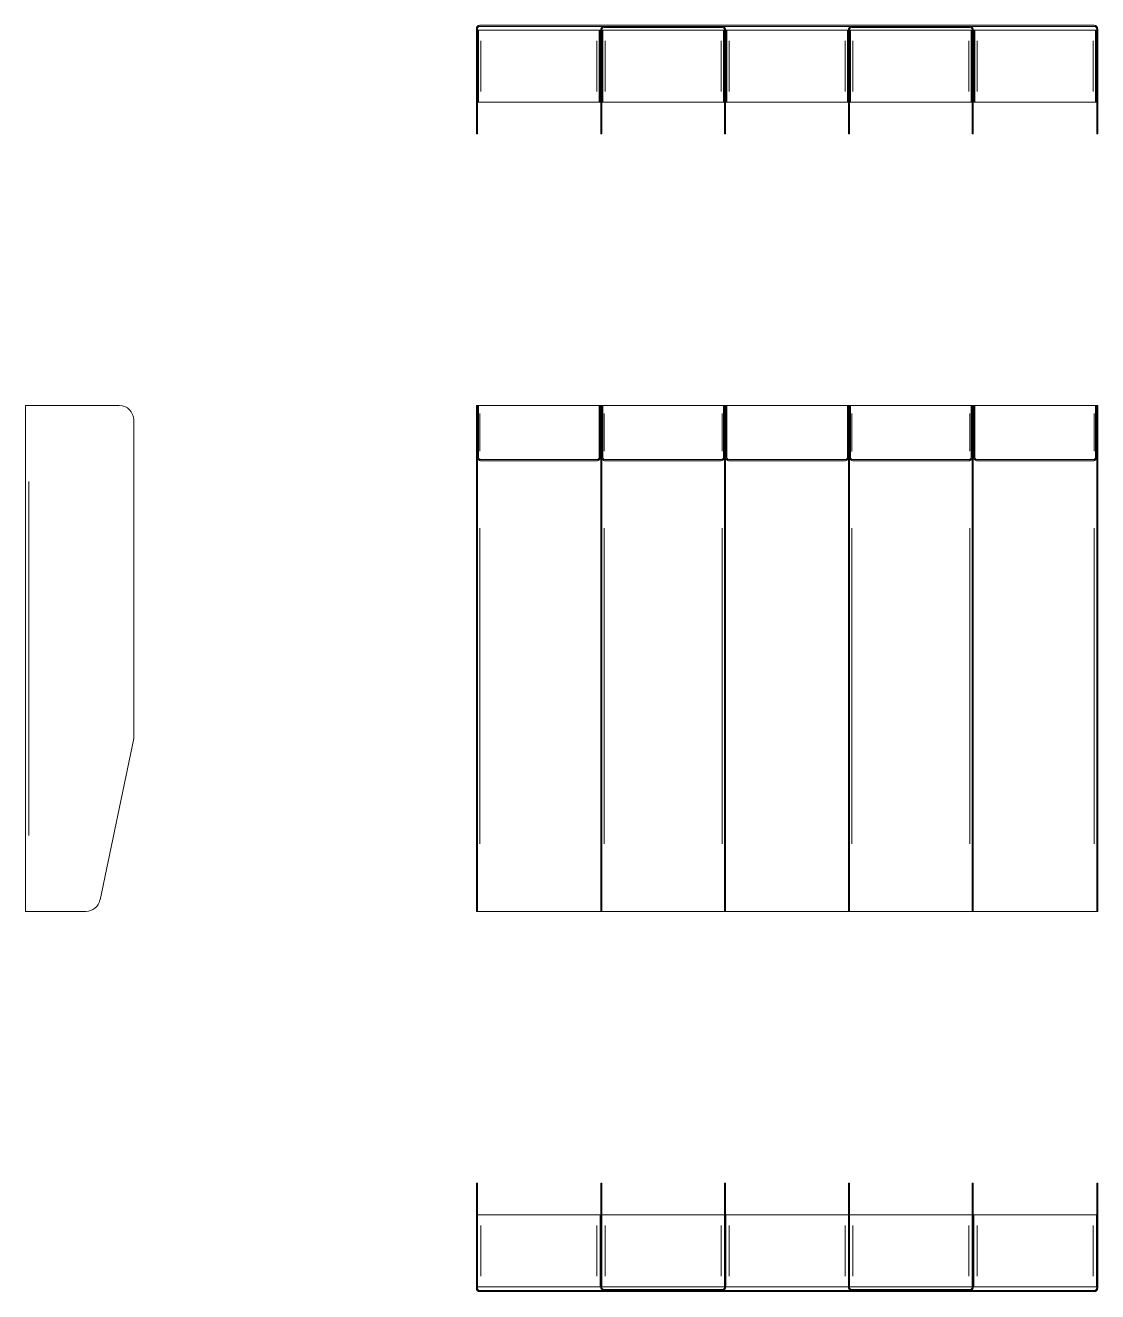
# Model space of a CAD drawing. Header units: millimetres. Extents: x 3456 to 6641, y 2872 to 5173.
# Drawn here: x 3456 to 4940, y 2872 to 4624 of the extents above; entities that cross this region are included whole.
import ezdxf

# ---------------------------------------------------------------- set-up
doc = ezdxf.new("R2010")
doc.units = ezdxf.units.MM

msp = doc.modelspace()

# ---------------------------------------------------------------- linework, layer by layer
at = {"color": 7, "linetype": 'Continuous', "lineweight": 15}
for p, q in [((4080.5, 4618.8), (4080.5, 4493.8)), ((4081.9, 4493.8), (4081.9, 4618.8)), ((4082.1, 4517.3), (4082.1, 4617.3)), ((4083.6, 4617.3), (4082.1, 4617.3)), ((4083.6, 4617.3), (4083.6, 4517.3)), ((4085.3, 4623.8), (4935.5, 4623.8)), ((4085.3, 4622.3), (4935.5, 4622.3)), ((4086.9, 4617.3), (4247.3, 4617.3)), ((4252, 4617.3), (4250.6, 4617.3)), ((4250.6, 4517.3), (4250.6, 4617.3)), ((4252, 4617.3), (4252, 4517.3)), ((4252.6, 4617.3), (4252.6, 4493.8)), ((4254, 4493.8), (4254, 4617.3)), ((4255.5, 4617.3), (4254.1, 4617.3)), ((4254.1, 4517.3), (4254.1, 4617.3)), ((4255.5, 4617.3), (4255.5, 4517.3)), ((4420.6, 4622.3), (4257.4, 4622.3)), ((4420.6, 4620.8), (4257.4, 4620.8)), ((4419.2, 4617.3), (4258.9, 4617.3)), ((4424, 4617.3), (4422.6, 4617.3)), ((4422.6, 4517.3), (4422.6, 4617.3)), ((4424, 4617.3), (4424, 4517.3)), ((4424, 4617.3), (4424, 4493.8)), ((4425.4, 4493.8), (4425.4, 4617.3)), ((4425.7, 4517.3), (4425.7, 4617.3)), ((4427.1, 4617.3), (4425.7, 4617.3)), ((4427.1, 4617.3), (4427.1, 4517.3)), ((4430.5, 4617.3), (4590.8, 4617.3)), ((4595.6, 4617.3), (4594.2, 4617.3)), ((4594.2, 4517.3), (4594.2, 4617.3)), ((4595.4, 4617.3), (4595.4, 4493.8)), ((4595.6, 4617.3), (4595.6, 4517.3)), ((4596.7, 4517.3), (4596.7, 4617.3)), ((4598.1, 4617.3), (4596.7, 4617.3)), ((4596.8, 4493.8), (4596.8, 4617.3)), ((4598.1, 4617.3), (4598.1, 4517.3)), ((4600.1, 4622.3), (4763.4, 4622.3)), ((4600.1, 4620.8), (4763.4, 4620.8)), ((4601.5, 4617.3), (4761.8, 4617.3)), ((4766.6, 4617.3), (4765.2, 4617.3)), ((4765.2, 4517.3), (4765.2, 4617.3)), ((4766.6, 4617.3), (4766.6, 4517.3)), ((4766.7, 4617.3), (4766.7, 4493.8)), ((4768.2, 4493.8), (4768.2, 4617.3)), ((4768.9, 4517.3), (4768.9, 4617.3)), ((4770.3, 4617.3), (4768.9, 4617.3)), ((4770.3, 4617.3), (4770.3, 4517.3)), ((4773.7, 4617.3), (4934, 4617.3)), ((4937.4, 4517.3), (4937.4, 4617.3)), ((4938.8, 4617.3), (4937.4, 4617.3)), ((4938.8, 4617.3), (4938.8, 4517.3)), ((4938.9, 4618.8), (4938.9, 4493.8)), ((4940.3, 4493.8), (4940.3, 4618.8)), ((4082.1, 4517.3), (4083.6, 4517.3)), ((4247.3, 4517.3), (4086.9, 4517.3)), ((4250.6, 4517.3), (4252, 4517.3)), ((4254.1, 4517.3), (4255.5, 4517.3)), ((4258.9, 4517.3), (4419.2, 4517.3)), ((4422.6, 4517.3), (4424, 4517.3)), ((4425.7, 4517.3), (4427.1, 4517.3)), ((4590.8, 4517.3), (4430.5, 4517.3)), ((4594.2, 4517.3), (4595.6, 4517.3)), ((4596.7, 4517.3), (4598.1, 4517.3)), ((4761.8, 4517.3), (4601.5, 4517.3)), ((4765.2, 4517.3), (4766.6, 4517.3)), ((4768.9, 4517.3), (4770.3, 4517.3)), ((4934, 4517.3), (4773.7, 4517.3)), ((4937.4, 4517.3), (4938.8, 4517.3)), ((4080.5, 4473.8), (4080.5, 4493.8)), ((4081.9, 4493.8), (4081.9, 4473.8)), ((4252.6, 4473.8), (4252.6, 4493.8)), ((4254, 4493.8), (4254, 4473.8)), ((4424, 4473.8), (4424, 4493.8)), ((4425.4, 4493.8), (4425.4, 4473.8)), ((4595.4, 4473.8), (4595.4, 4493.8)), ((4596.8, 4493.8), (4596.8, 4473.8)), ((4766.7, 4473.8), (4766.7, 4493.8)), ((4768.2, 4493.8), (4768.2, 4473.8)), ((4938.9, 4473.8), (4938.9, 4493.8)), ((4940.3, 4493.8), (4940.3, 4473.8)), ((4081.9, 4473.8), (4080.5, 4473.8)), ((4254, 4473.8), (4252.6, 4473.8)), ((4425.4, 4473.8), (4424, 4473.8)), ((4595.4, 4473.8), (4596.8, 4473.8)), ((4768.2, 4473.8), (4766.7, 4473.8)), ((4940.3, 4473.8), (4938.9, 4473.8)), ((3456.4, 3397.8), (3456.4, 4097.8)), ((3461.4, 4097.8), (3586.4, 4097.8)), ((4080.5, 4077.8), (4080.5, 4097.8)), ((4081.9, 4097.8), (4080.5, 4097.8)), ((4081.9, 4097.8), (4081.9, 4077.8)), ((4081.9, 4097.8), (4082, 4097.8)), ((4082.1, 4097.8), (4082.1, 4026.4)), ((4082.1, 4097.8), (4083.6, 4097.8)), ((4083.6, 4026.4), (4083.6, 4097.8)), ((4085.3, 4097.8), (4250.6, 4097.8)), ((4250.6, 4097.8), (4250.6, 4026.4)), ((4250.6, 4097.8), (4252, 4097.8)), ((4252, 4026.4), (4252, 4097.8)), ((4252, 4097.8), (4252.6, 4097.8)), ((4252.6, 4077.8), (4252.6, 4097.8)), ((4254, 4097.8), (4252.6, 4097.8)), ((4254, 4097.8), (4254, 4077.8)), ((4254.1, 4097.8), (4254.1, 4026.4)), ((4254.1, 4097.8), (4255.5, 4097.8)), ((4255.5, 4026.4), (4255.5, 4097.8)), ((4420.6, 4097.8), (4257.4, 4097.8)), ((4422.6, 4097.8), (4424, 4097.8)), ((4422.6, 4097.8), (4422.6, 4026.4)), ((4424, 4077.8), (4424, 4097.8)), ((4425.4, 4097.8), (4424, 4097.8)), ((4425.4, 4097.8), (4425.7, 4097.8)), ((4425.4, 4097.8), (4425.4, 4077.8)), ((4425.7, 4097.8), (4427.1, 4097.8)), ((4425.7, 4097.8), (4425.7, 4026.4)), ((4427.1, 4026.4), (4427.1, 4097.8)), ((4427.1, 4097.8), (4594.2, 4097.8)), ((4594.2, 4097.8), (4594.2, 4026.4)), ((4594.2, 4097.8), (4595.4, 4097.8)), ((4596.8, 4097.8), (4595.4, 4097.8)), ((4595.4, 4077.8), (4595.4, 4097.8)), ((4596.8, 4097.8), (4598.1, 4097.8)), ((4596.8, 4097.8), (4596.8, 4077.8)), ((4598.1, 4026.4), (4598.1, 4097.8)), ((4600.1, 4097.8), (4763.4, 4097.8)), ((4765.2, 4097.8), (4766.6, 4097.8)), ((4765.2, 4097.8), (4765.2, 4026.4)), ((4766.6, 4026.4), (4766.6, 4097.8)), ((4766.7, 4077.8), (4766.7, 4097.8)), ((4768.2, 4097.8), (4766.7, 4097.8)), ((4768.2, 4097.8), (4768.9, 4097.8)), ((4768.2, 4097.8), (4768.2, 4077.8)), ((4768.9, 4097.8), (4770.3, 4097.8)), ((4768.9, 4097.8), (4768.9, 4026.4)), ((4770.3, 4097.8), (4935.5, 4097.8)), ((4770.3, 4026.4), (4770.3, 4097.8)), ((4937.4, 4097.8), (4937.4, 4026.4)), ((4937.4, 4097.8), (4938.8, 4097.8)), ((4938.8, 4026.4), (4938.8, 4097.8)), ((4940.3, 4097.8), (4938.9, 4097.8)), ((4938.9, 4077.8), (4938.9, 4097.8)), ((4940.3, 4097.8), (4940.3, 4077.8)), ((3606.4, 3637.1), (3606.4, 4077.8)), ((4080.5, 3637.1), (4080.5, 4077.8)), ((4081.9, 4077.8), (4081.9, 3637.1)), ((4252.6, 3637.1), (4252.6, 4077.8)), ((4254, 4077.8), (4254, 3637.1)), ((4424, 3637.1), (4424, 4077.8)), ((4425.4, 4077.8), (4425.4, 3637.1)), ((4595.4, 3637.1), (4595.4, 4077.8)), ((4596.8, 4077.8), (4596.8, 3637.1)), ((4766.7, 3637.1), (4766.7, 4077.8)), ((4768.2, 4077.8), (4768.2, 3637.1)), ((4938.9, 3637.1), (4938.9, 4077.8)), ((4940.3, 4077.8), (4940.3, 3637.1)), ((4247.3, 4022.9), (4086.9, 4022.9)), ((4247.3, 4021.4), (4086.9, 4021.4)), ((4258.9, 4022.9), (4419.2, 4022.9)), ((4258.9, 4021.4), (4419.2, 4021.4)), ((4590.8, 4022.9), (4430.5, 4022.9)), ((4590.8, 4021.4), (4430.5, 4021.4)), ((4761.8, 4022.9), (4601.5, 4022.9)), ((4761.8, 4021.4), (4601.5, 4021.4)), ((4934, 4022.9), (4773.7, 4022.9)), ((4934, 4021.4), (4773.7, 4021.4)), ((3559.7, 3413.7), (3606.4, 3637.1)), ((4081.9, 3637.1), (4080.5, 3637.1)), ((4080.5, 3413.7), (4080.5, 3637.1)), ((4081.9, 3637.1), (4081.9, 3413.7)), ((4254, 3637.1), (4252.6, 3637.1)), ((4252.6, 3413.7), (4252.6, 3637.1)), ((4254, 3637.1), (4254, 3413.7)), ((4425.4, 3637.1), (4424, 3637.1)), ((4424, 3413.7), (4424, 3637.1)), ((4425.4, 3637.1), (4425.4, 3413.7)), ((4595.4, 3637.1), (4596.8, 3637.1)), ((4595.4, 3413.7), (4595.4, 3637.1)), ((4596.8, 3637.1), (4596.8, 3413.7)), ((4768.2, 3637.1), (4766.7, 3637.1)), ((4766.7, 3413.7), (4766.7, 3637.1)), ((4768.2, 3637.1), (4768.2, 3413.7)), ((4940.3, 3637.1), (4938.9, 3637.1)), ((4938.9, 3413.7), (4938.9, 3637.1)), ((4940.3, 3637.1), (4940.3, 3413.7)), ((4080.5, 3397.8), (4080.5, 3413.7)), ((4081.9, 3413.7), (4081.9, 3397.8)), ((4252.6, 3397.8), (4252.6, 3413.7)), ((4254, 3413.7), (4254, 3397.8)), ((4424, 3397.8), (4424, 3413.7)), ((4425.4, 3413.7), (4425.4, 3397.8)), ((4595.4, 3397.8), (4595.4, 3413.7)), ((4596.8, 3413.7), (4596.8, 3397.8)), ((4766.7, 3397.8), (4766.7, 3413.7)), ((4768.2, 3413.7), (4768.2, 3397.8)), ((4938.9, 3397.8), (4938.9, 3413.7)), ((4940.3, 3413.7), (4940.3, 3397.8)), ((3540.1, 3397.8), (3461.4, 3397.8)), ((4080.5, 3397.8), (4081.9, 3397.8)), ((4252.6, 3397.8), (4085.3, 3397.8)), ((4252.6, 3397.8), (4254, 3397.8)), ((4257.4, 3397.8), (4420.6, 3397.8)), ((4424, 3397.8), (4425.4, 3397.8)), ((4595.4, 3397.8), (4425.4, 3397.8)), ((4595.4, 3397.8), (4596.8, 3397.8)), ((4763.4, 3397.8), (4600.1, 3397.8)), ((4766.7, 3397.8), (4768.2, 3397.8)), ((4935.5, 3397.8), (4768.2, 3397.8)), ((4938.9, 3397.8), (4940.3, 3397.8)), ((4081.9, 3021.8), (4080.5, 3021.8)), ((4080.5, 2975.1), (4080.5, 3021.8)), ((4081.9, 3021.8), (4081.9, 2975.1)), ((4254, 3021.8), (4252.6, 3021.8)), ((4252.6, 2975.1), (4252.6, 3021.8)), ((4254, 3021.8), (4254, 2975.1)), ((4425.4, 3021.8), (4424, 3021.8)), ((4424, 2975.1), (4424, 3021.8)), ((4425.4, 3021.8), (4425.4, 2975.1)), ((4595.4, 3021.8), (4596.8, 3021.8)), ((4595.4, 2975.1), (4595.4, 3021.8)), ((4596.8, 3021.8), (4596.8, 2975.1)), ((4768.2, 3021.8), (4766.7, 3021.8)), ((4766.7, 2975.1), (4766.7, 3021.8)), ((4768.2, 3021.8), (4768.2, 2975.1)), ((4940.3, 3021.8), (4938.9, 3021.8)), ((4938.9, 2975.1), (4938.9, 3021.8)), ((4940.3, 3021.8), (4940.3, 2975.1)), ((4080.5, 2955.5), (4080.5, 2975.1)), ((4081.9, 2975.1), (4081.9, 2955.5)), ((4082.1, 2978.3), (4082.1, 2878.3)), ((4247.3, 2978.3), (4086.9, 2978.3)), ((4252, 2878.3), (4252, 2978.3)), ((4252.6, 2955.5), (4252.6, 2975.1)), ((4254, 2975.1), (4254, 2955.5)), ((4254.1, 2978.3), (4254.1, 2878.3)), ((4258.9, 2978.3), (4419.2, 2978.3)), ((4424, 2955.5), (4424, 2975.1)), ((4425.4, 2975.1), (4425.4, 2955.5)), ((4425.7, 2978.3), (4425.7, 2878.3)), ((4590.8, 2978.3), (4430.5, 2978.3)), ((4595.4, 2955.5), (4595.4, 2975.1)), ((4596.8, 2975.1), (4596.8, 2955.5)), ((4761.8, 2978.3), (4601.5, 2978.3)), ((4766.6, 2878.3), (4766.6, 2978.3)), ((4766.7, 2955.5), (4766.7, 2975.1)), ((4768.2, 2975.1), (4768.2, 2955.5)), ((4768.9, 2978.3), (4768.9, 2878.3)), ((4934, 2978.3), (4773.7, 2978.3)), ((4938.8, 2878.3), (4938.8, 2978.3)), ((4938.9, 2955.5), (4938.9, 2975.1)), ((4940.3, 2975.1), (4940.3, 2955.5)), ((4080.5, 2955.5), (4080.5, 2876.8)), ((4081.9, 2876.8), (4081.9, 2955.5)), ((4252.6, 2955.5), (4252.6, 2878.3)), ((4254, 2878.3), (4254, 2955.5)), ((4424, 2955.5), (4424, 2878.3)), ((4425.4, 2878.3), (4425.4, 2955.5)), ((4595.4, 2955.5), (4595.4, 2878.3)), ((4596.8, 2878.3), (4596.8, 2955.5)), ((4766.7, 2955.5), (4766.7, 2878.3)), ((4768.2, 2878.3), (4768.2, 2955.5)), ((4938.9, 2955.5), (4938.9, 2876.8)), ((4940.3, 2876.8), (4940.3, 2955.5)), ((4086.9, 2878.3), (4247.3, 2878.3)), ((4257.4, 2874.8), (4420.6, 2874.8)), ((4419.2, 2878.3), (4258.9, 2878.3)), ((4430.5, 2878.3), (4590.8, 2878.3)), ((4763.4, 2874.8), (4600.1, 2874.8)), ((4601.5, 2878.3), (4761.8, 2878.3)), ((4773.7, 2878.3), (4934, 2878.3)), ((4935.5, 2873.3), (4085.3, 2873.3)), ((4935.5, 2871.8), (4085.3, 2871.8)), ((4257.4, 2873.3), (4420.6, 2873.3)), ((4763.4, 2873.3), (4600.1, 2873.3))]:
    msp.add_line(p, q, dxfattribs=at)
at = {"color": 8, "linetype": 'Continuous', "lineweight": 15}
for p, q in [((4086.9, 4532.3), (4086.9, 4602.3)), ((4247.3, 4532.3), (4247.3, 4602.3)), ((4258.9, 4602.3), (4258.9, 4532.3)), ((4419.2, 4532.3), (4419.2, 4602.3)), ((4430.5, 4532.3), (4430.5, 4602.3)), ((4590.8, 4532.3), (4590.8, 4602.3)), ((4601.5, 4532.3), (4601.5, 4602.3)), ((4761.8, 4532.3), (4761.8, 4602.3)), ((4773.7, 4532.3), (4773.7, 4602.3)), ((4934, 4532.3), (4934, 4602.3)), ((4081.7, 4493.8), (4080.7, 4493.8)), ((4253.8, 4493.8), (4252.8, 4493.8)), ((4425.2, 4493.8), (4424.2, 4493.8)), ((4596.6, 4493.8), (4595.6, 4493.8)), ((4768, 4493.8), (4767, 4493.8)), ((4940.1, 4493.8), (4939.1, 4493.8)), ((4085.3, 4086.6), (4085.3, 4034.6)), ((4257.4, 4086.6), (4257.4, 4034.5)), ((4420.6, 4034.5), (4420.6, 4086.6)), ((4600.1, 4086.6), (4600.1, 4034.4)), ((4763.4, 4086.6), (4763.4, 4034.5)), ((4935.5, 4086.6), (4935.5, 4034.5)), ((4081.7, 4077.8), (4080.7, 4077.8)), ((4253.8, 4077.8), (4252.8, 4077.8)), ((4425.2, 4077.8), (4424.2, 4077.8)), ((4595.6, 4077.8), (4596.6, 4077.8)), ((4768, 4077.8), (4767, 4077.8)), ((4940.1, 4077.8), (4939.1, 4077.8)), ((3461.4, 3502.8), (3461.4, 3992.8)), ((4085.3, 3928.1), (4085.3, 3491.4)), ((4257.4, 3928.1), (4257.4, 3491.4)), ((4420.6, 3491.4), (4420.6, 3928.1)), ((4600.1, 3928.1), (4600.1, 3491.4)), ((4763.4, 3928.1), (4763.4, 3491.4)), ((4935.5, 3928.1), (4935.5, 3491.4)), ((4081.7, 3413.7), (4080.7, 3413.7)), ((4253.8, 3413.7), (4252.8, 3413.7)), ((4425.2, 3413.7), (4424.2, 3413.7)), ((4596.6, 3413.7), (4595.6, 3413.7)), ((4768, 3413.7), (4767, 3413.7)), ((4940.1, 3413.7), (4939.1, 3413.7)), ((4081.7, 2975.1), (4080.7, 2975.1)), ((4086.9, 2963.3), (4086.9, 2893.3)), ((4247.3, 2893.3), (4247.3, 2963.3)), ((4253.8, 2975.1), (4252.8, 2975.1)), ((4258.9, 2963.3), (4258.9, 2893.3)), ((4419.2, 2963.3), (4419.2, 2893.3)), ((4425.2, 2975.1), (4424.2, 2975.1)), ((4430.5, 2963.3), (4430.5, 2893.3)), ((4590.8, 2893.3), (4590.8, 2963.3)), ((4596.6, 2975.1), (4595.6, 2975.1)), ((4601.5, 2963.3), (4601.5, 2893.3)), ((4761.8, 2893.3), (4761.8, 2963.3)), ((4768, 2975.1), (4767, 2975.1)), ((4773.7, 2963.3), (4773.7, 2893.3)), ((4934, 2893.3), (4934, 2963.3)), ((4940.1, 2975.1), (4939.1, 2975.1)), ((4080.7, 2955.5), (4081.7, 2955.5)), ((4252.8, 2955.5), (4253.8, 2955.5)), ((4424.2, 2955.5), (4425.2, 2955.5)), ((4595.6, 2955.5), (4596.6, 2955.5)), ((4767, 2955.5), (4768, 2955.5)), ((4939.1, 2955.5), (4940.1, 2955.5))]:
    msp.add_line(p, q, dxfattribs=at)
at = {"color": 7, "linetype": 'Continuous', "lineweight": 15}
for centre, start, end in [((3586.4, 4077.8), 0, 90), ((3540.1, 3417.8), 270, 348.1983)]:
    msp.add_arc(centre, 20, start, end, dxfattribs=at)
for points, knots in [([(4085.3, 4623.8), (4084.7, 4623.8), (4084.1, 4623.7), (4083.2, 4623.3), (4082.9, 4623.2), (4082.4, 4622.8), (4082.1, 4622.6), (4081.6, 4622.1), (4081.4, 4621.8), (4081.1, 4621.2), (4080.9, 4620.9), (4080.6, 4620), (4080.5, 4619.4), (4080.5, 4618.8)], [0, 0, 0, 0, 0.25, 0.25, 0.375, 0.375, 0.5, 0.5, 0.625, 0.625, 0.75, 0.75, 1, 1, 1, 1]), ([(4081.9, 4618.8), (4081.9, 4619.2), (4082, 4619.7), (4082.3, 4620.5), (4082.6, 4620.9), (4083.2, 4621.6), (4083.6, 4621.9), (4084.4, 4622.2), (4084.9, 4622.3), (4085.3, 4622.3)], [0, 0, 0, 0, 0.25, 0.25, 0.5, 0.5, 0.75, 0.75, 1, 1, 1, 1]), ([(4083.6, 4617.3), (4083.6, 4617.3), (4083.6, 4617.3), (4084, 4617.3), (4084.2, 4617.3), (4084.9, 4617.3), (4085.3, 4617.3), (4086.1, 4617.3), (4086.5, 4617.3), (4086.9, 4617.3)], [0, 0, 0, 0, 0.25, 0.25, 0.5, 0.5, 0.75, 0.75, 1, 1, 1, 1]), ([(4247.3, 4617.3), (4247.6, 4617.3), (4248.1, 4617.3), (4248.9, 4617.3), (4249.3, 4617.3), (4249.9, 4617.3), (4250.2, 4617.3), (4250.5, 4617.3), (4250.6, 4617.3), (4250.6, 4617.3)], [0, 0, 0, 0, 0.25, 0.25, 0.5, 0.5, 0.75, 0.75, 1, 1, 1, 1]), ([(4257.4, 4622.3), (4256.8, 4622.3), (4256.2, 4622.2), (4255.3, 4621.8), (4255, 4621.7), (4254.5, 4621.3), (4254.2, 4621.1), (4253.7, 4620.6), (4253.5, 4620.3), (4253.2, 4619.7), (4253, 4619.4), (4252.7, 4618.5), (4252.6, 4617.9), (4252.6, 4617.3)], [0, 0, 0, 0, 0.25, 0.25, 0.375, 0.375, 0.5, 0.5, 0.625, 0.625, 0.75, 0.75, 1, 1, 1, 1]), ([(4257.4, 4620.8), (4257, 4620.8), (4256.5, 4620.7), (4255.7, 4620.4), (4255.3, 4620.1), (4254.7, 4619.4), (4254.4, 4619), (4254.1, 4618.2), (4254, 4617.7), (4254, 4617.3)], [0, 0, 0, 0, 0.25, 0.25, 0.5, 0.5, 0.75, 0.75, 1, 1, 1, 1]), ([(4258.9, 4617.3), (4258.5, 4617.3), (4258.1, 4617.3), (4257.2, 4617.3), (4256.8, 4617.3), (4256.2, 4617.3), (4255.9, 4617.3), (4255.6, 4617.3), (4255.5, 4617.3), (4255.5, 4617.3)], [0, 0, 0, 0, 0.25, 0.25, 0.5, 0.5, 0.75, 0.75, 1, 1, 1, 1]), ([(4422.6, 4617.3), (4422.6, 4617.3), (4422.5, 4617.3), (4422.2, 4617.3), (4421.9, 4617.3), (4421.3, 4617.3), (4420.9, 4617.3), (4420, 4617.3), (4419.6, 4617.3), (4419.2, 4617.3)], [0, 0, 0, 0, 0.25, 0.25, 0.5, 0.5, 0.75, 0.75, 1, 1, 1, 1]), ([(4425.4, 4617.3), (4425.4, 4617.9), (4425.3, 4618.5), (4425, 4619.4), (4424.8, 4619.7), (4424.4, 4620.3), (4424.2, 4620.6), (4423.8, 4621.1), (4423.5, 4621.3), (4423, 4621.7), (4422.7, 4621.8), (4421.8, 4622.2), (4421.2, 4622.3), (4420.6, 4622.3)], [0, 0, 0, 0, 0.25, 0.25, 0.375, 0.375, 0.5, 0.5, 0.625, 0.625, 0.75, 0.75, 1, 1, 1, 1]), ([(4420.6, 4620.8), (4421, 4620.8), (4421.4, 4620.7), (4422.3, 4620.4), (4422.7, 4620.1), (4423.3, 4619.4), (4423.6, 4619), (4423.9, 4618.2), (4424, 4617.7), (4424, 4617.3)], [0, 0, 0, 0, 0.25, 0.25, 0.5, 0.5, 0.75, 0.75, 1, 1, 1, 1]), ([(4427.1, 4617.3), (4427.1, 4617.3), (4427.2, 4617.3), (4427.5, 4617.3), (4427.8, 4617.3), (4428.4, 4617.3), (4428.8, 4617.3), (4429.7, 4617.3), (4430.1, 4617.3), (4430.5, 4617.3)], [0, 0, 0, 0, 0.25, 0.25, 0.5, 0.5, 0.75, 0.75, 1, 1, 1, 1]), ([(4590.8, 4617.3), (4591.2, 4617.3), (4591.6, 4617.3), (4592.5, 4617.3), (4592.9, 4617.3), (4593.5, 4617.3), (4593.8, 4617.3), (4594.1, 4617.3), (4594.2, 4617.3), (4594.2, 4617.3)], [0, 0, 0, 0, 0.25, 0.25, 0.5, 0.5, 0.75, 0.75, 1, 1, 1, 1]), ([(4600.1, 4622.3), (4599.6, 4622.3), (4599, 4622.2), (4598.1, 4621.8), (4597.8, 4621.7), (4597.3, 4621.3), (4597, 4621.1), (4596.5, 4620.6), (4596.3, 4620.3), (4596, 4619.7), (4595.8, 4619.4), (4595.5, 4618.5), (4595.4, 4617.9), (4595.4, 4617.3)], [0, 0, 0, 0, 0.25, 0.25, 0.375, 0.375, 0.5, 0.5, 0.625, 0.625, 0.75, 0.75, 1, 1, 1, 1]), ([(4596.8, 4617.3), (4596.8, 4617.7), (4596.9, 4618.2), (4597.2, 4619), (4597.4, 4619.4), (4598.1, 4620.1), (4598.5, 4620.4), (4599.3, 4620.7), (4599.7, 4620.8), (4600.1, 4620.8)], [0, 0, 0, 0, 0.25, 0.25, 0.5, 0.5, 0.75, 0.75, 1, 1, 1, 1]), ([(4598.1, 4617.3), (4598.1, 4617.3), (4598.2, 4617.3), (4598.5, 4617.3), (4598.8, 4617.3), (4599.4, 4617.3), (4599.8, 4617.3), (4600.7, 4617.3), (4601.1, 4617.3), (4601.5, 4617.3)], [0, 0, 0, 0, 0.25, 0.25, 0.5, 0.5, 0.75, 0.75, 1, 1, 1, 1]), ([(4761.8, 4617.3), (4762.2, 4617.3), (4762.6, 4617.3), (4763.5, 4617.3), (4763.9, 4617.3), (4764.5, 4617.3), (4764.8, 4617.3), (4765.1, 4617.3), (4765.2, 4617.3), (4765.2, 4617.3)], [0, 0, 0, 0, 0.25, 0.25, 0.5, 0.5, 0.75, 0.75, 1, 1, 1, 1]), ([(4763.4, 4622.3), (4764, 4622.3), (4764.6, 4622.2), (4765.5, 4621.8), (4765.7, 4621.7), (4766.3, 4621.3), (4766.5, 4621.1), (4767, 4620.6), (4767.2, 4620.3), (4767.6, 4619.7), (4767.7, 4619.4), (4768.1, 4618.5), (4768.2, 4617.9), (4768.2, 4617.3)], [0, 0, 0, 0, 0.25, 0.25, 0.375, 0.375, 0.5, 0.5, 0.625, 0.625, 0.75, 0.75, 1, 1, 1, 1]), ([(4763.4, 4620.8), (4763.8, 4620.8), (4764.2, 4620.7), (4765, 4620.4), (4765.4, 4620.1), (4766.1, 4619.4), (4766.4, 4619), (4766.7, 4618.2), (4766.7, 4617.7), (4766.7, 4617.3)], [0, 0, 0, 0, 0.25, 0.25, 0.5, 0.5, 0.75, 0.75, 1, 1, 1, 1]), ([(4770.3, 4617.3), (4770.3, 4617.3), (4770.4, 4617.3), (4770.7, 4617.3), (4771, 4617.3), (4771.6, 4617.3), (4772, 4617.3), (4772.9, 4617.3), (4773.3, 4617.3), (4773.7, 4617.3)], [0, 0, 0, 0, 0.25, 0.25, 0.5, 0.5, 0.75, 0.75, 1, 1, 1, 1]), ([(4934, 4617.3), (4934.4, 4617.3), (4934.8, 4617.3), (4935.7, 4617.3), (4936.1, 4617.3), (4936.7, 4617.3), (4937, 4617.3), (4937.3, 4617.3), (4937.4, 4617.3), (4937.4, 4617.3)], [0, 0, 0, 0, 0.25, 0.25, 0.5, 0.5, 0.75, 0.75, 1, 1, 1, 1]), ([(4935.5, 4623.8), (4936.1, 4623.8), (4936.7, 4623.7), (4937.6, 4623.3), (4937.9, 4623.2), (4938.4, 4622.8), (4938.7, 4622.6), (4939.1, 4622.1), (4939.3, 4621.8), (4939.7, 4621.2), (4939.8, 4620.9), (4940.2, 4620), (4940.3, 4619.4), (4940.3, 4618.8)], [0, 0, 0, 0, 0.25, 0.25, 0.375, 0.375, 0.5, 0.5, 0.625, 0.625, 0.75, 0.75, 1, 1, 1, 1]), ([(4935.5, 4622.3), (4935.9, 4622.3), (4936.3, 4622.2), (4937.2, 4621.9), (4937.5, 4621.6), (4938.2, 4620.9), (4938.5, 4620.5), (4938.8, 4619.7), (4938.9, 4619.2), (4938.9, 4618.8)], [0, 0, 0, 0, 0.25, 0.25, 0.5, 0.5, 0.75, 0.75, 1, 1, 1, 1]), ([(4086.9, 4517.3), (4086.5, 4517.3), (4086.1, 4517.3), (4085.3, 4517.3), (4084.9, 4517.3), (4084.2, 4517.3), (4084, 4517.3), (4083.6, 4517.3), (4083.6, 4517.3), (4083.6, 4517.3)], [0, 0, 0, 0, 0.25, 0.25, 0.5, 0.5, 0.75, 0.75, 1, 1, 1, 1]), ([(4250.6, 4517.3), (4250.6, 4517.3), (4250.5, 4517.3), (4250.2, 4517.3), (4249.9, 4517.3), (4249.3, 4517.3), (4248.9, 4517.3), (4248.1, 4517.3), (4247.6, 4517.3), (4247.3, 4517.3)], [0, 0, 0, 0, 0.25, 0.25, 0.5, 0.5, 0.75, 0.75, 1, 1, 1, 1]), ([(4258.9, 4517.3), (4258.5, 4517.3), (4258.1, 4517.3), (4257.2, 4517.3), (4256.8, 4517.3), (4256.2, 4517.3), (4255.9, 4517.3), (4255.6, 4517.3), (4255.5, 4517.3), (4255.5, 4517.3)], [0, 0, 0, 0, 0.25, 0.25, 0.5, 0.5, 0.75, 0.75, 1, 1, 1, 1]), ([(4419.2, 4517.3), (4419.6, 4517.3), (4420, 4517.3), (4420.9, 4517.3), (4421.3, 4517.3), (4421.9, 4517.3), (4422.2, 4517.3), (4422.5, 4517.3), (4422.6, 4517.3), (4422.6, 4517.3)], [0, 0, 0, 0, 0.25, 0.25, 0.5, 0.5, 0.75, 0.75, 1, 1, 1, 1]), ([(4430.5, 4517.3), (4430.1, 4517.3), (4429.7, 4517.3), (4428.8, 4517.3), (4428.4, 4517.3), (4427.8, 4517.3), (4427.5, 4517.3), (4427.2, 4517.3), (4427.1, 4517.3), (4427.1, 4517.3)], [0, 0, 0, 0, 0.25, 0.25, 0.5, 0.5, 0.75, 0.75, 1, 1, 1, 1]), ([(4594.2, 4517.3), (4594.2, 4517.3), (4594.1, 4517.3), (4593.8, 4517.3), (4593.5, 4517.3), (4592.9, 4517.3), (4592.5, 4517.3), (4591.6, 4517.3), (4591.2, 4517.3), (4590.8, 4517.3)], [0, 0, 0, 0, 0.25, 0.25, 0.5, 0.5, 0.75, 0.75, 1, 1, 1, 1]), ([(4601.5, 4517.3), (4601.1, 4517.3), (4600.7, 4517.3), (4599.8, 4517.3), (4599.4, 4517.3), (4598.8, 4517.3), (4598.5, 4517.3), (4598.2, 4517.3), (4598.1, 4517.3), (4598.1, 4517.3)], [0, 0, 0, 0, 0.25, 0.25, 0.5, 0.5, 0.75, 0.75, 1, 1, 1, 1]), ([(4765.2, 4517.3), (4765.2, 4517.3), (4765.1, 4517.3), (4764.8, 4517.3), (4764.5, 4517.3), (4763.9, 4517.3), (4763.5, 4517.3), (4762.6, 4517.3), (4762.2, 4517.3), (4761.8, 4517.3)], [0, 0, 0, 0, 0.25, 0.25, 0.5, 0.5, 0.75, 0.75, 1, 1, 1, 1]), ([(4773.7, 4517.3), (4773.3, 4517.3), (4772.9, 4517.3), (4772, 4517.3), (4771.6, 4517.3), (4771, 4517.3), (4770.7, 4517.3), (4770.4, 4517.3), (4770.3, 4517.3), (4770.3, 4517.3)], [0, 0, 0, 0, 0.25, 0.25, 0.5, 0.5, 0.75, 0.75, 1, 1, 1, 1]), ([(4937.4, 4517.3), (4937.4, 4517.3), (4937.3, 4517.3), (4937, 4517.3), (4936.7, 4517.3), (4936.1, 4517.3), (4935.7, 4517.3), (4934.8, 4517.3), (4934.4, 4517.3), (4934, 4517.3)], [0, 0, 0, 0, 0.25, 0.25, 0.5, 0.5, 0.75, 0.75, 1, 1, 1, 1]), ([(3456.4, 4097.8), (3456.4, 4097.8), (3456.5, 4097.8), (3456.8, 4097.8), (3457, 4097.8), (3457.4, 4097.8), (3457.6, 4097.8), (3458.1, 4097.8), (3458.3, 4097.8), (3458.9, 4097.8), (3459.2, 4097.8), (3460.1, 4097.8), (3460.8, 4097.8), (3461.4, 4097.8)], [0, 0, 0, 0, 0.25, 0.25, 0.375, 0.375, 0.5, 0.5, 0.625, 0.625, 0.75, 0.75, 1, 1, 1, 1]), ([(4083.7, 4097.8), (4084, 4097.8), (4084.5, 4097.8), (4085.1, 4097.8), (4085.3, 4097.8)], [0, 0, 0, 0, 0.6288451, 1, 1, 1, 1]), ([(4257.4, 4097.8), (4257, 4097.8), (4256.4, 4097.8), (4255.9, 4097.8), (4255.7, 4097.8)], [0, 0, 0, 0, 0.619522, 1, 1, 1, 1]), ([(4420.6, 4097.8), (4421, 4097.8), (4421.6, 4097.8), (4422.2, 4097.8), (4422.4, 4097.8)], [0, 0, 0, 0, 0.577951, 1, 1, 1, 1]), ([(4598.3, 4097.8), (4598.4, 4097.8), (4598.7, 4097.8), (4599.4, 4097.8), (4599.9, 4097.8), (4600.1, 4097.8)], [0, 0, 0, 0, 0.11958, 0.700662, 1, 1, 1, 1]), ([(4763.4, 4097.8), (4763.8, 4097.8), (4764.3, 4097.8), (4764.8, 4097.8), (4765, 4097.8)], [0, 0, 0, 0, 0.6461638, 1, 1, 1, 1]), ([(4935.5, 4097.8), (4935.9, 4097.8), (4936.5, 4097.8), (4937, 4097.8), (4937.2, 4097.8)], [0, 0, 0, 0, 0.611152, 1, 1, 1, 1]), ([(4086.9, 4021.4), (4086.3, 4021.4), (4085.7, 4021.5), (4084.9, 4021.9), (4084.6, 4022), (4084, 4022.4), (4083.8, 4022.6), (4083.3, 4023.1), (4083.1, 4023.4), (4082.7, 4024), (4082.6, 4024.3), (4082.2, 4025.2), (4082.1, 4025.8), (4082.1, 4026.4)], [0, 0, 0, 0, 0.25, 0.25, 0.375, 0.375, 0.5, 0.5, 0.625, 0.625, 0.75, 0.75, 1, 1, 1, 1]), ([(4086.9, 4022.9), (4086.5, 4022.9), (4086.1, 4023), (4085.3, 4023.3), (4084.9, 4023.6), (4084.2, 4024.3), (4084, 4024.7), (4083.6, 4025.5), (4083.6, 4026), (4083.6, 4026.4)], [0, 0, 0, 0, 0.25, 0.25, 0.5, 0.5, 0.75, 0.75, 1, 1, 1, 1]), ([(4250.6, 4026.4), (4250.6, 4026), (4250.5, 4025.5), (4250.2, 4024.7), (4249.9, 4024.3), (4249.3, 4023.6), (4248.9, 4023.3), (4248.1, 4023), (4247.6, 4022.9), (4247.3, 4022.9)], [0, 0, 0, 0, 0.25, 0.25, 0.5, 0.5, 0.75, 0.75, 1, 1, 1, 1]), ([(4247.3, 4021.4), (4247.8, 4021.4), (4248.4, 4021.5), (4249.3, 4021.9), (4249.6, 4022), (4250.1, 4022.4), (4250.4, 4022.6), (4250.9, 4023.1), (4251.1, 4023.4), (4251.4, 4024), (4251.6, 4024.3), (4251.9, 4025.2), (4252, 4025.8), (4252, 4026.4)], [0, 0, 0, 0, 0.25, 0.25, 0.375, 0.375, 0.5, 0.5, 0.625, 0.625, 0.75, 0.75, 1, 1, 1, 1]), ([(4254.1, 4026.4), (4254.1, 4025.8), (4254.2, 4025.2), (4254.6, 4024.3), (4254.7, 4024), (4255.1, 4023.4), (4255.3, 4023.1), (4255.7, 4022.6), (4256, 4022.4), (4256.5, 4022), (4256.8, 4021.9), (4257.7, 4021.5), (4258.3, 4021.4), (4258.9, 4021.4)], [0, 0, 0, 0, 0.25, 0.25, 0.375, 0.375, 0.5, 0.5, 0.625, 0.625, 0.75, 0.75, 1, 1, 1, 1]), ([(4258.9, 4022.9), (4258.5, 4022.9), (4258.1, 4023), (4257.2, 4023.3), (4256.8, 4023.6), (4256.2, 4024.3), (4255.9, 4024.7), (4255.6, 4025.5), (4255.5, 4026), (4255.5, 4026.4)], [0, 0, 0, 0, 0.25, 0.25, 0.5, 0.5, 0.75, 0.75, 1, 1, 1, 1]), ([(4419.2, 4022.9), (4419.6, 4022.9), (4420, 4023), (4420.9, 4023.3), (4421.3, 4023.6), (4421.9, 4024.3), (4422.2, 4024.7), (4422.5, 4025.5), (4422.6, 4026), (4422.6, 4026.4)], [0, 0, 0, 0, 0.25, 0.25, 0.5, 0.5, 0.75, 0.75, 1, 1, 1, 1]), ([(4419.2, 4021.4), (4419.7, 4021.5), (4420.8, 4021.6), (4422.2, 4022.4), (4423.2, 4023.6), (4423.9, 4024.9), (4423.9, 4025.8), (4424, 4026.2)], [0, 0, 0, 0, 0.208189, 0.416237, 0.628515, 0.849807, 1, 1, 1, 1]), ([(4430.5, 4021.4), (4429.9, 4021.4), (4429.3, 4021.5), (4428.4, 4021.9), (4428.1, 4022), (4427.6, 4022.4), (4427.3, 4022.6), (4426.9, 4023.1), (4426.7, 4023.4), (4426.3, 4024), (4426.2, 4024.3), (4425.8, 4025.2), (4425.7, 4025.8), (4425.7, 4026.4)], [0, 0, 0, 0, 0.25, 0.25, 0.375, 0.375, 0.5, 0.5, 0.625, 0.625, 0.75, 0.75, 1, 1, 1, 1]), ([(4430.5, 4022.9), (4430.1, 4022.9), (4429.7, 4023), (4428.8, 4023.3), (4428.4, 4023.6), (4427.8, 4024.3), (4427.5, 4024.7), (4427.2, 4025.5), (4427.1, 4026), (4427.1, 4026.4)], [0, 0, 0, 0, 0.25, 0.25, 0.5, 0.5, 0.75, 0.75, 1, 1, 1, 1]), ([(4594.2, 4026.4), (4594.2, 4026), (4594.1, 4025.5), (4593.8, 4024.7), (4593.5, 4024.3), (4592.9, 4023.6), (4592.5, 4023.3), (4591.6, 4023), (4591.2, 4022.9), (4590.8, 4022.9)], [0, 0, 0, 0, 0.25, 0.25, 0.5, 0.5, 0.75, 0.75, 1, 1, 1, 1]), ([(4590.8, 4021.4), (4591.3, 4021.5), (4592.4, 4021.6), (4593.8, 4022.4), (4594.8, 4023.5), (4595.2, 4024.5), (4595.4, 4024.9)], [0, 0, 0, 0, 0.251897, 0.503622, 0.760467, 1, 1, 1, 1]), ([(4601.5, 4021.4), (4601, 4021.5), (4599.9, 4021.6), (4598.5, 4022.4), (4597.5, 4023.6), (4596.9, 4024.7), (4596.8, 4025.5), (4596.8, 4025.7)], [0, 0, 0, 0, 0.223143, 0.446134, 0.673659, 0.910845, 1, 1, 1, 1]), ([(4601.5, 4022.9), (4601.1, 4022.9), (4600.7, 4023), (4599.8, 4023.3), (4599.4, 4023.6), (4598.8, 4024.3), (4598.5, 4024.7), (4598.2, 4025.5), (4598.1, 4026), (4598.1, 4026.4)], [0, 0, 0, 0, 0.25, 0.25, 0.5, 0.5, 0.75, 0.75, 1, 1, 1, 1]), ([(4765.2, 4026.4), (4765.2, 4026), (4765.1, 4025.5), (4764.8, 4024.7), (4764.5, 4024.3), (4763.9, 4023.6), (4763.5, 4023.3), (4762.6, 4023), (4762.2, 4022.9), (4761.8, 4022.9)], [0, 0, 0, 0, 0.25, 0.25, 0.5, 0.5, 0.75, 0.75, 1, 1, 1, 1]), ([(4761.8, 4021.4), (4762.4, 4021.4), (4763, 4021.5), (4763.9, 4021.9), (4764.2, 4022), (4764.7, 4022.4), (4765, 4022.6), (4765.4, 4023.1), (4765.6, 4023.4), (4766, 4024), (4766.1, 4024.3), (4766.5, 4025.2), (4766.6, 4025.8), (4766.6, 4026.4)], [0, 0, 0, 0, 0.25, 0.25, 0.375, 0.375, 0.5, 0.5, 0.625, 0.625, 0.75, 0.75, 1, 1, 1, 1]), ([(4773.7, 4021.4), (4773.1, 4021.4), (4772.5, 4021.5), (4771.6, 4021.9), (4771.3, 4022), (4770.8, 4022.4), (4770.5, 4022.6), (4770.1, 4023.1), (4769.9, 4023.4), (4769.5, 4024), (4769.3, 4024.3), (4769, 4025.2), (4768.9, 4025.8), (4768.9, 4026.4)], [0, 0, 0, 0, 0.25, 0.25, 0.375, 0.375, 0.5, 0.5, 0.625, 0.625, 0.75, 0.75, 1, 1, 1, 1]), ([(4773.7, 4022.9), (4773.3, 4022.9), (4772.9, 4023), (4772, 4023.3), (4771.6, 4023.6), (4771, 4024.3), (4770.7, 4024.7), (4770.4, 4025.5), (4770.3, 4026), (4770.3, 4026.4)], [0, 0, 0, 0, 0.25, 0.25, 0.5, 0.5, 0.75, 0.75, 1, 1, 1, 1]), ([(4937.4, 4026.4), (4937.4, 4026), (4937.3, 4025.5), (4937, 4024.7), (4936.7, 4024.3), (4936.1, 4023.6), (4935.7, 4023.3), (4934.8, 4023), (4934.4, 4022.9), (4934, 4022.9)], [0, 0, 0, 0, 0.25, 0.25, 0.5, 0.5, 0.75, 0.75, 1, 1, 1, 1]), ([(4934, 4021.4), (4934.6, 4021.4), (4935.2, 4021.5), (4936.1, 4021.9), (4936.4, 4022), (4936.9, 4022.4), (4937.2, 4022.6), (4937.6, 4023.1), (4937.8, 4023.4), (4938.2, 4024), (4938.3, 4024.3), (4938.7, 4025.2), (4938.8, 4025.8), (4938.8, 4026.4)], [0, 0, 0, 0, 0.25, 0.25, 0.375, 0.375, 0.5, 0.5, 0.625, 0.625, 0.75, 0.75, 1, 1, 1, 1]), ([(3456.4, 3397.8), (3456.4, 3397.8), (3456.5, 3397.8), (3456.8, 3397.8), (3457, 3397.8), (3457.4, 3397.8), (3457.6, 3397.8), (3458.1, 3397.8), (3458.3, 3397.8), (3458.9, 3397.8), (3459.2, 3397.8), (3460.1, 3397.8), (3460.8, 3397.8), (3461.4, 3397.8)], [0, 0, 0, 0, 0.25, 0.25, 0.375, 0.375, 0.5, 0.5, 0.625, 0.625, 0.75, 0.75, 1, 1, 1, 1]), ([(4085.3, 3397.8), (4084.9, 3397.8), (4084.4, 3397.8), (4083.6, 3397.8), (4083.2, 3397.8), (4082.6, 3397.8), (4082.3, 3397.8), (4082, 3397.8), (4081.9, 3397.8), (4081.9, 3397.8)], [0, 0, 0, 0, 0.25, 0.25, 0.5, 0.5, 0.75, 0.75, 1, 1, 1, 1]), ([(4254, 3397.8), (4254, 3397.8), (4254.1, 3397.8), (4254.4, 3397.8), (4254.7, 3397.8), (4255.3, 3397.8), (4255.7, 3397.8), (4256.5, 3397.8), (4257, 3397.8), (4257.4, 3397.8)], [0, 0, 0, 0, 0.25, 0.25, 0.5, 0.5, 0.75, 0.75, 1, 1, 1, 1]), ([(4420.6, 3397.8), (4421, 3397.8), (4421.4, 3397.8), (4422.3, 3397.8), (4422.7, 3397.8), (4423.3, 3397.8), (4423.6, 3397.8), (4423.9, 3397.8), (4424, 3397.8), (4424, 3397.8)], [0, 0, 0, 0, 0.25, 0.25, 0.5, 0.5, 0.75, 0.75, 1, 1, 1, 1]), ([(4600.1, 3397.8), (4599.7, 3397.8), (4599.3, 3397.8), (4598.5, 3397.8), (4598.1, 3397.8), (4597.4, 3397.8), (4597.2, 3397.8), (4596.9, 3397.8), (4596.8, 3397.8), (4596.8, 3397.8)], [0, 0, 0, 0, 0.25, 0.25, 0.5, 0.5, 0.75, 0.75, 1, 1, 1, 1]), ([(4766.7, 3397.8), (4766.7, 3397.8), (4766.7, 3397.8), (4766.4, 3397.8), (4766.1, 3397.8), (4765.4, 3397.8), (4765, 3397.8), (4764.2, 3397.8), (4763.8, 3397.8), (4763.4, 3397.8)], [0, 0, 0, 0, 0.25, 0.25, 0.5, 0.5, 0.75, 0.75, 1, 1, 1, 1]), ([(4938.9, 3397.8), (4938.9, 3397.8), (4938.8, 3397.8), (4938.5, 3397.8), (4938.2, 3397.8), (4937.5, 3397.8), (4937.2, 3397.8), (4936.3, 3397.8), (4935.9, 3397.8), (4935.5, 3397.8)], [0, 0, 0, 0, 0.25, 0.25, 0.5, 0.5, 0.75, 0.75, 1, 1, 1, 1]), ([(4086.9, 2978.3), (4086.3, 2978.3), (4085.7, 2978.3), (4084.9, 2978.3), (4084.6, 2978.3), (4084, 2978.3), (4083.8, 2978.3), (4083.3, 2978.3), (4083.1, 2978.3), (4082.7, 2978.3), (4082.6, 2978.3), (4082.2, 2978.3), (4082.1, 2978.3), (4082.1, 2978.3)], [0, 0, 0, 0, 0.25, 0.25, 0.375, 0.375, 0.5, 0.5, 0.625, 0.625, 0.75, 0.75, 1, 1, 1, 1]), ([(4247.3, 2978.3), (4247.8, 2978.3), (4248.4, 2978.3), (4249.3, 2978.3), (4249.6, 2978.3), (4250.1, 2978.3), (4250.4, 2978.3), (4250.9, 2978.3), (4251.1, 2978.3), (4251.4, 2978.3), (4251.6, 2978.3), (4251.9, 2978.3), (4252, 2978.3), (4252, 2978.3)], [0, 0, 0, 0, 0.25, 0.25, 0.375, 0.375, 0.5, 0.5, 0.625, 0.625, 0.75, 0.75, 1, 1, 1, 1]), ([(4254.1, 2978.3), (4254.1, 2978.3), (4254.2, 2978.3), (4254.6, 2978.3), (4254.7, 2978.3), (4255.1, 2978.3), (4255.3, 2978.3), (4255.7, 2978.3), (4256, 2978.3), (4256.5, 2978.3), (4256.8, 2978.3), (4257.7, 2978.3), (4258.3, 2978.3), (4258.9, 2978.3)], [0, 0, 0, 0, 0.25, 0.25, 0.375, 0.375, 0.5, 0.5, 0.625, 0.625, 0.75, 0.75, 1, 1, 1, 1]), ([(4419.2, 2978.3), (4419.8, 2978.3), (4420.4, 2978.3), (4421.3, 2978.3), (4421.6, 2978.3), (4422.1, 2978.3), (4422.4, 2978.3), (4422.8, 2978.3), (4423, 2978.3), (4423.4, 2978.3), (4423.5, 2978.3), (4423.9, 2978.3), (4424, 2978.3), (4424, 2978.3)], [0, 0, 0, 0, 0.25, 0.25, 0.375, 0.375, 0.5, 0.5, 0.625, 0.625, 0.75, 0.75, 1, 1, 1, 1]), ([(4430.5, 2978.3), (4429.9, 2978.3), (4429.3, 2978.3), (4428.4, 2978.3), (4428.1, 2978.3), (4427.6, 2978.3), (4427.3, 2978.3), (4426.9, 2978.3), (4426.7, 2978.3), (4426.3, 2978.3), (4426.2, 2978.3), (4425.8, 2978.3), (4425.7, 2978.3), (4425.7, 2978.3)], [0, 0, 0, 0, 0.25, 0.25, 0.375, 0.375, 0.5, 0.5, 0.625, 0.625, 0.75, 0.75, 1, 1, 1, 1]), ([(4590.8, 2978.3), (4591.3, 2978.3), (4592.4, 2978.3), (4593.8, 2978.3), (4594.8, 2978.3), (4595.2, 2978.3), (4595.4, 2978.3)], [0, 0, 0, 0, 0.251897, 0.503622, 0.760467, 1, 1, 1, 1]), ([(4601.5, 2978.3), (4600.9, 2978.3), (4600.3, 2978.3), (4599.4, 2978.3), (4599.1, 2978.3), (4598.6, 2978.3), (4598.3, 2978.3), (4597.9, 2978.3), (4597.7, 2978.3), (4597.3, 2978.3), (4597.2, 2978.3), (4596.8, 2978.3), (4596.7, 2978.3), (4596.7, 2978.3)], [0, 0, 0, 0, 0.25, 0.25, 0.375, 0.375, 0.5, 0.5, 0.625, 0.625, 0.75, 0.75, 1, 1, 1, 1]), ([(4761.8, 2978.3), (4762.4, 2978.3), (4763, 2978.3), (4763.9, 2978.3), (4764.2, 2978.3), (4764.7, 2978.3), (4765, 2978.3), (4765.4, 2978.3), (4765.6, 2978.3), (4766, 2978.3), (4766.1, 2978.3), (4766.5, 2978.3), (4766.6, 2978.3), (4766.6, 2978.3)], [0, 0, 0, 0, 0.25, 0.25, 0.375, 0.375, 0.5, 0.5, 0.625, 0.625, 0.75, 0.75, 1, 1, 1, 1]), ([(4773.7, 2978.3), (4773.1, 2978.3), (4772.5, 2978.3), (4771.6, 2978.3), (4771.3, 2978.3), (4770.8, 2978.3), (4770.5, 2978.3), (4770.1, 2978.3), (4769.9, 2978.3), (4769.5, 2978.3), (4769.3, 2978.3), (4769, 2978.3), (4768.9, 2978.3), (4768.9, 2978.3)], [0, 0, 0, 0, 0.25, 0.25, 0.375, 0.375, 0.5, 0.5, 0.625, 0.625, 0.75, 0.75, 1, 1, 1, 1]), ([(4934, 2978.3), (4934.6, 2978.3), (4935.2, 2978.3), (4936.1, 2978.3), (4936.4, 2978.3), (4936.9, 2978.3), (4937.2, 2978.3), (4937.6, 2978.3), (4937.8, 2978.3), (4938.2, 2978.3), (4938.3, 2978.3), (4938.7, 2978.3), (4938.8, 2978.3), (4938.8, 2978.3)], [0, 0, 0, 0, 0.25, 0.25, 0.375, 0.375, 0.5, 0.5, 0.625, 0.625, 0.75, 0.75, 1, 1, 1, 1]), ([(4085.3, 2871.8), (4084.7, 2871.8), (4084.1, 2871.9), (4083.2, 2872.2), (4082.9, 2872.4), (4082.4, 2872.8), (4082.1, 2873), (4081.6, 2873.5), (4081.4, 2873.7), (4081.1, 2874.3), (4080.9, 2874.6), (4080.6, 2875.5), (4080.5, 2876.2), (4080.5, 2876.8)], [0, 0, 0, 0, 0.25, 0.25, 0.375, 0.375, 0.5, 0.5, 0.625, 0.625, 0.75, 0.75, 1, 1, 1, 1]), ([(4085.3, 2873.3), (4084.9, 2873.3), (4084.4, 2873.3), (4083.6, 2873.7), (4083.2, 2874), (4082.6, 2874.6), (4082.3, 2875), (4082, 2875.9), (4081.9, 2876.4), (4081.9, 2876.8)], [0, 0, 0, 0, 0.25, 0.25, 0.5, 0.5, 0.75, 0.75, 1, 1, 1, 1]), ([(4082.1, 2878.3), (4082.1, 2878.3), (4082.2, 2878.3), (4082.6, 2878.3), (4082.7, 2878.3), (4083.1, 2878.3), (4083.3, 2878.3), (4083.8, 2878.3), (4084, 2878.3), (4084.6, 2878.3), (4084.9, 2878.3), (4085.7, 2878.3), (4086.3, 2878.3), (4086.9, 2878.3)], [0, 0, 0, 0, 0.25, 0.25, 0.375, 0.375, 0.5, 0.5, 0.625, 0.625, 0.75, 0.75, 1, 1, 1, 1]), ([(4247.3, 2878.3), (4247.8, 2878.3), (4248.4, 2878.3), (4249.3, 2878.3), (4249.6, 2878.3), (4250.1, 2878.3), (4250.4, 2878.3), (4250.9, 2878.3), (4251.1, 2878.3), (4251.4, 2878.3), (4251.6, 2878.3), (4251.9, 2878.3), (4252, 2878.3), (4252, 2878.3)], [0, 0, 0, 0, 0.25, 0.25, 0.375, 0.375, 0.5, 0.5, 0.625, 0.625, 0.75, 0.75, 1, 1, 1, 1]), ([(4252.6, 2878.3), (4252.6, 2877.7), (4252.7, 2877), (4253, 2876.1), (4253.2, 2875.8), (4253.5, 2875.2), (4253.7, 2875), (4254.2, 2874.5), (4254.5, 2874.3), (4255, 2873.9), (4255.3, 2873.7), (4256.2, 2873.4), (4256.8, 2873.3), (4257.4, 2873.3)], [0, 0, 0, 0, 0.25, 0.25, 0.375, 0.375, 0.5, 0.5, 0.625, 0.625, 0.75, 0.75, 1, 1, 1, 1]), ([(4254, 2878.3), (4254, 2877.9), (4254.1, 2877.4), (4254.4, 2876.5), (4254.7, 2876.1), (4255.3, 2875.5), (4255.7, 2875.2), (4256.5, 2874.8), (4257, 2874.8), (4257.4, 2874.8)], [0, 0, 0, 0, 0.25, 0.25, 0.5, 0.5, 0.75, 0.75, 1, 1, 1, 1]), ([(4258.9, 2878.3), (4258.3, 2878.3), (4257.7, 2878.3), (4256.8, 2878.3), (4256.5, 2878.3), (4256, 2878.3), (4255.7, 2878.3), (4255.3, 2878.3), (4255.1, 2878.3), (4254.7, 2878.3), (4254.6, 2878.3), (4254.2, 2878.3), (4254.1, 2878.3), (4254.1, 2878.3)], [0, 0, 0, 0, 0.25, 0.25, 0.375, 0.375, 0.5, 0.5, 0.625, 0.625, 0.75, 0.75, 1, 1, 1, 1]), ([(4424, 2878.3), (4424, 2878.3), (4423.9, 2878.3), (4423.7, 2878.3), (4423.4, 2878.3), (4422.9, 2878.3), (4422.3, 2878.3), (4421.6, 2878.3), (4420.9, 2878.3), (4420.1, 2878.3), (4419.5, 2878.3), (4419.2, 2878.3)], [0, 0, 0, 0, 0.0740875, 0.1945597, 0.3116923, 0.4323793, 0.5466418, 0.6645235, 0.7737156, 0.8863389, 1, 1, 1, 1]), ([(4420.6, 2874.8), (4421, 2874.8), (4421.4, 2874.8), (4422.3, 2875.2), (4422.7, 2875.5), (4423.3, 2876.1), (4423.6, 2876.5), (4423.9, 2877.4), (4424, 2877.9), (4424, 2878.3)], [0, 0, 0, 0, 0.25, 0.25, 0.5, 0.5, 0.75, 0.75, 1, 1, 1, 1]), ([(4420.6, 2873.3), (4421.2, 2873.3), (4421.8, 2873.4), (4422.7, 2873.7), (4423, 2873.9), (4423.5, 2874.3), (4423.8, 2874.5), (4424.2, 2875), (4424.4, 2875.2), (4424.8, 2875.8), (4425, 2876.1), (4425.3, 2877), (4425.4, 2877.7), (4425.4, 2878.3)], [0, 0, 0, 0, 0.25, 0.25, 0.375, 0.375, 0.5, 0.5, 0.625, 0.625, 0.75, 0.75, 1, 1, 1, 1]), ([(4425.7, 2878.3), (4425.7, 2878.3), (4425.8, 2878.3), (4426.2, 2878.3), (4426.3, 2878.3), (4426.7, 2878.3), (4426.9, 2878.3), (4427.3, 2878.3), (4427.6, 2878.3), (4428.1, 2878.3), (4428.4, 2878.3), (4429.3, 2878.3), (4429.9, 2878.3), (4430.5, 2878.3)], [0, 0, 0, 0, 0.25, 0.25, 0.375, 0.375, 0.5, 0.5, 0.625, 0.625, 0.75, 0.75, 1, 1, 1, 1]), ([(4590.8, 2878.3), (4591.3, 2878.3), (4592.4, 2878.3), (4593.8, 2878.3), (4594.8, 2878.3), (4595.2, 2878.3), (4595.4, 2878.3)], [0, 0, 0, 0, 0.251897, 0.503622, 0.760467, 1, 1, 1, 1]), ([(4600.1, 2873.3), (4599.6, 2873.3), (4599, 2873.4), (4598.1, 2873.7), (4597.8, 2873.9), (4597.3, 2874.3), (4597, 2874.5), (4596.5, 2875), (4596.3, 2875.2), (4596, 2875.8), (4595.8, 2876.1), (4595.5, 2877), (4595.4, 2877.7), (4595.4, 2878.3)], [0, 0, 0, 0, 0.25, 0.25, 0.375, 0.375, 0.5, 0.5, 0.625, 0.625, 0.75, 0.75, 1, 1, 1, 1]), ([(4596.8, 2878.3), (4596.8, 2878.3), (4596.9, 2878.3), (4597.8, 2878.3), (4599, 2878.3), (4600.4, 2878.3), (4601.2, 2878.3), (4601.5, 2878.3)], [0, 0, 0, 0, 0.169531, 0.414511, 0.653701, 0.88226, 1, 1, 1, 1]), ([(4600.1, 2874.8), (4599.7, 2874.8), (4599.3, 2874.8), (4598.5, 2875.2), (4598.1, 2875.5), (4597.4, 2876.1), (4597.2, 2876.5), (4596.9, 2877.4), (4596.8, 2877.9), (4596.8, 2878.3)], [0, 0, 0, 0, 0.25, 0.25, 0.5, 0.5, 0.75, 0.75, 1, 1, 1, 1]), ([(4761.8, 2878.3), (4762.4, 2878.3), (4763, 2878.3), (4763.9, 2878.3), (4764.2, 2878.3), (4764.7, 2878.3), (4765, 2878.3), (4765.4, 2878.3), (4765.6, 2878.3), (4766, 2878.3), (4766.1, 2878.3), (4766.5, 2878.3), (4766.6, 2878.3), (4766.6, 2878.3)], [0, 0, 0, 0, 0.25, 0.25, 0.375, 0.375, 0.5, 0.5, 0.625, 0.625, 0.75, 0.75, 1, 1, 1, 1]), ([(4766.7, 2878.3), (4766.7, 2877.9), (4766.7, 2877.4), (4766.4, 2876.5), (4766.1, 2876.1), (4765.4, 2875.5), (4765, 2875.2), (4764.2, 2874.8), (4763.8, 2874.8), (4763.4, 2874.8)], [0, 0, 0, 0, 0.25, 0.25, 0.5, 0.5, 0.75, 0.75, 1, 1, 1, 1]), ([(4768.2, 2878.3), (4768.2, 2877.7), (4768.1, 2877), (4767.7, 2876.1), (4767.6, 2875.8), (4767.2, 2875.2), (4767, 2875), (4766.5, 2874.5), (4766.3, 2874.3), (4765.7, 2873.9), (4765.5, 2873.7), (4764.6, 2873.4), (4764, 2873.3), (4763.4, 2873.3)], [0, 0, 0, 0, 0.25, 0.25, 0.375, 0.375, 0.5, 0.5, 0.625, 0.625, 0.75, 0.75, 1, 1, 1, 1]), ([(4768.9, 2878.3), (4768.9, 2878.3), (4769, 2878.3), (4769.3, 2878.3), (4769.5, 2878.3), (4769.9, 2878.3), (4770.1, 2878.3), (4770.5, 2878.3), (4770.8, 2878.3), (4771.3, 2878.3), (4771.6, 2878.3), (4772.5, 2878.3), (4773.1, 2878.3), (4773.7, 2878.3)], [0, 0, 0, 0, 0.25, 0.25, 0.375, 0.375, 0.5, 0.5, 0.625, 0.625, 0.75, 0.75, 1, 1, 1, 1]), ([(4934, 2878.3), (4934.6, 2878.3), (4935.2, 2878.3), (4936.1, 2878.3), (4936.4, 2878.3), (4936.9, 2878.3), (4937.2, 2878.3), (4937.6, 2878.3), (4937.8, 2878.3), (4938.2, 2878.3), (4938.3, 2878.3), (4938.7, 2878.3), (4938.8, 2878.3), (4938.8, 2878.3)], [0, 0, 0, 0, 0.25, 0.25, 0.375, 0.375, 0.5, 0.5, 0.625, 0.625, 0.75, 0.75, 1, 1, 1, 1]), ([(4938.9, 2876.8), (4938.9, 2876.4), (4938.8, 2875.9), (4938.5, 2875), (4938.2, 2874.6), (4937.5, 2874), (4937.2, 2873.7), (4936.3, 2873.3), (4935.9, 2873.3), (4935.5, 2873.3)], [0, 0, 0, 0, 0.25, 0.25, 0.5, 0.5, 0.75, 0.75, 1, 1, 1, 1]), ([(4940.3, 2876.8), (4940.3, 2876.2), (4940.2, 2875.5), (4939.8, 2874.6), (4939.7, 2874.3), (4939.3, 2873.7), (4939.1, 2873.5), (4938.7, 2873), (4938.4, 2872.8), (4937.9, 2872.4), (4937.6, 2872.2), (4936.7, 2871.9), (4936.1, 2871.8), (4935.5, 2871.8)], [0, 0, 0, 0, 0.25, 0.25, 0.375, 0.375, 0.5, 0.5, 0.625, 0.625, 0.75, 0.75, 1, 1, 1, 1])]:
    msp.add_open_spline(points, degree=3, knots=knots, dxfattribs=at)

doc.saveas('drawing.dxf')
